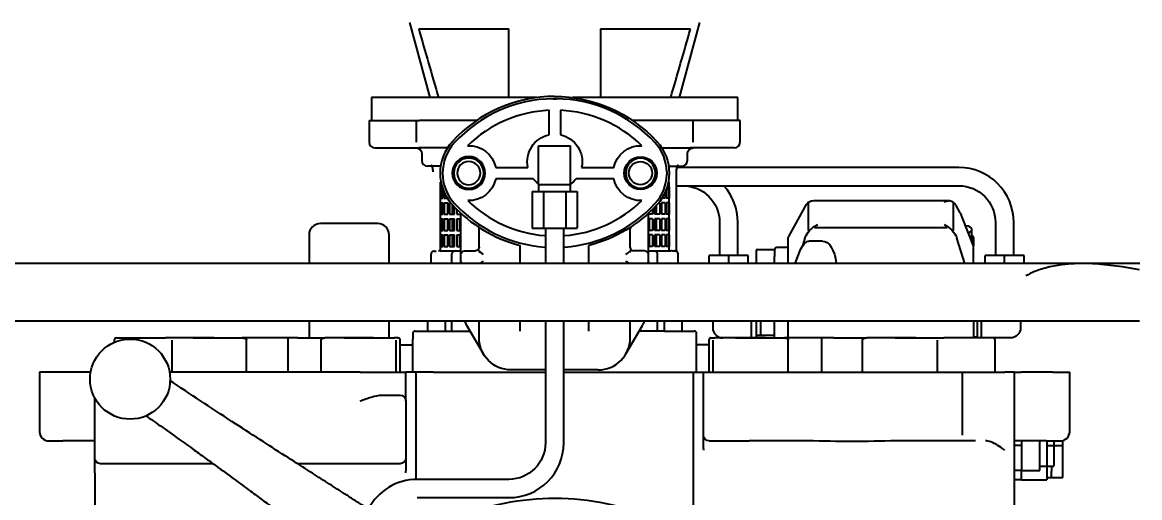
# Model space of a CAD drawing. Header units: millimetres. Extents: x -4 to 3776, y -4 to 4079.
# Drawn here: x 248.5 to 249.378, y 463.565 to 463.939 of the extents above; entities that cross this region are included whole.
import ezdxf
from ezdxf import colors
from ezdxf.entities.mleader import LeaderData, LeaderLine
from ezdxf.math import Vec2, Vec3

# ---------------------------------------------------------------- set-up
doc = ezdxf.new("R2010")
doc.units = ezdxf.units.MM
doc.layers.add('BK_kedu', color=255, linetype='Continuous')
doc.layers.add('EQUIPMENT', color=3, linetype='Continuous')
doc.styles.get("Standard").update_dxf_attribs({"font": 'arial.ttf'})

# ---------------------------------------------------------------- blocks, each defined once
blk = doc.blocks.new('fa dong ji')
at = {"layer": 'EQUIPMENT', "color": 3, "linetype": 'Continuous'}
for p, q in [((0.29988, 17.47943), (0.3159, 17.4204)), ((0.30714, 17.4744), (0.378, 17.4744)), ((0.45, 17.4744), (0.52086, 17.4744)), ((0.5121, 17.4204), (0.52812, 17.47942)), ((0.40003, 17.4204), (0.27, 17.4204)), ((0.27, 17.4204), (0.27, 17.4024)), ((0.41297, 17.4195), (0.41524, 17.4195)), ((0.558, 17.4204), (0.42796, 17.4204)), ((0.558, 17.4024), (0.558, 17.4204)), ((0.40961, 17.39113), (0.40961, 17.4104)), ((0.41861, 17.4104), (0.41861, 17.39113)), ((0.2682, 17.4024), (0.30396, 17.4024)), ((0.2682, 17.4024), (0.2682, 17.3853)), ((0.30396, 17.4024), (0.30736, 17.4024)), ((0.30533, 17.3853), (0.30533, 17.4024)), ((0.30736, 17.4024), (0.30775, 17.4024)), ((0.35269, 17.4024), (0.30775, 17.4024)), ((0.52025, 17.4024), (0.47531, 17.4024)), ((0.52064, 17.4024), (0.52025, 17.4024)), ((0.52404, 17.4024), (0.52064, 17.4024)), ((0.52267, 17.4024), (0.52267, 17.3853)), ((0.5598, 17.4024), (0.52404, 17.4024)), ((0.5598, 17.3853), (0.5598, 17.4024)), ((0.2727, 17.3808), (0.30736, 17.3808)), ((0.3258, 17.3808), (0.30736, 17.3808)), ((0.32976, 17.3808), (0.3258, 17.3808)), ((0.4014, 17.3745), (0.4014, 17.3826)), ((0.4014, 17.3826), (0.4266, 17.3826)), ((0.4266, 17.3745), (0.4266, 17.3826)), ((0.49824, 17.3808), (0.5022, 17.3808)), ((0.5022, 17.3808), (0.52064, 17.3808)), ((0.5553, 17.3808), (0.52064, 17.3808)), ((0.3096, 17.3763), (0.3096, 17.3709)), ((0.4014, 17.352), (0.4014, 17.3745)), ((0.4266, 17.352), (0.4266, 17.3745)), ((0.5184, 17.3709), (0.5184, 17.3763)), ((0.32401, 17.3664), (0.3141, 17.3664)), ((0.324, 17.3628), (0.32401, 17.3628)), ((0.36773, 17.3655), (0.39298, 17.3655)), ((0.43523, 17.3655), (0.46048, 17.3655)), ((0.50231, 17.36206), (0.50231, 17.35997)), ((0.50399, 17.3664), (0.5139, 17.3664)), ((0.50982, 17.29941), (0.50982, 17.3619)), ((0.58142, 17.3655), (0.51028, 17.3655)), ((0.60687, 17.3655), (0.58142, 17.3655)), ((0.73178, 17.3655), (0.60687, 17.3655)), ((0.324, 17.3538), (0.324, 17.3502)), ((0.39724, 17.3565), (0.36773, 17.3565)), ((0.4014, 17.352), (0.414, 17.352)), ((0.4014, 17.352), (0.4014, 17.3466)), ((0.414, 17.352), (0.4266, 17.352)), ((0.4266, 17.3466), (0.4266, 17.352)), ((0.46048, 17.3565), (0.43097, 17.3565)), ((0.504, 17.3502), (0.504, 17.3538)), ((0.50982, 17.3511), (0.58142, 17.3511)), ((0.58142, 17.3511), (0.60687, 17.3511)), ((0.60687, 17.3511), (0.73178, 17.3511)), ((0.324, 17.3502), (0.32434, 17.3502)), ((0.32401, 17.3502), (0.32401, 17.3412)), ((0.32434, 17.3412), (0.32434, 17.3502)), ((0.32471, 17.3502), (0.32471, 17.3412)), ((0.32629, 17.3412), (0.32629, 17.34814)), ((0.32716, 17.34602), (0.32716, 17.3412)), ((0.39633, 17.3466), (0.40517, 17.3466)), ((0.39633, 17.3466), (0.39633, 17.3178)), ((0.40517, 17.3466), (0.42283, 17.3466)), ((0.40517, 17.3466), (0.40517, 17.3178)), ((0.42283, 17.3466), (0.43167, 17.3466)), ((0.42283, 17.3466), (0.42283, 17.3178)), ((0.43167, 17.3466), (0.43167, 17.3178)), ((0.50084, 17.34602), (0.50084, 17.3412)), ((0.50171, 17.3412), (0.50171, 17.34814)), ((0.50329, 17.3502), (0.50329, 17.3412)), ((0.50366, 17.3412), (0.50366, 17.3502)), ((0.504, 17.3502), (0.50366, 17.3502)), ((0.50399, 17.3502), (0.50399, 17.3412)), ((0.324, 17.3412), (0.32434, 17.3412)), ((0.324, 17.3412), (0.324, 17.3376)), ((0.324, 17.3376), (0.32434, 17.3376)), ((0.32401, 17.3376), (0.32401, 17.3286)), ((0.32434, 17.3286), (0.32434, 17.3376)), ((0.32471, 17.3412), (0.32629, 17.3412)), ((0.32471, 17.3376), (0.32629, 17.3376)), ((0.32471, 17.3376), (0.32471, 17.3286)), ((0.32629, 17.3286), (0.32629, 17.3376)), ((0.32716, 17.3412), (0.32995, 17.3412)), ((0.32716, 17.3376), (0.32716, 17.3286)), ((0.32716, 17.3376), (0.32995, 17.3376)), ((0.32995, 17.3286), (0.32995, 17.3376)), ((0.33129, 17.3376), (0.33129, 17.3286)), ((0.33377, 17.3286), (0.33377, 17.33596)), ((0.33473, 17.3286), (0.33473, 17.33493)), ((0.33525, 17.3286), (0.33525, 17.33438)), ((0.49275, 17.3286), (0.49275, 17.33438)), ((0.49327, 17.3286), (0.49327, 17.33493)), ((0.49423, 17.3286), (0.49423, 17.33596)), ((0.49671, 17.3376), (0.49671, 17.3286)), ((0.50084, 17.3412), (0.49805, 17.3412)), ((0.50084, 17.3376), (0.49805, 17.3376)), ((0.49805, 17.3286), (0.49805, 17.3376)), ((0.49824, 17.3286), (0.49824, 17.3376)), ((0.50084, 17.3376), (0.50084, 17.3286)), ((0.50329, 17.3412), (0.50171, 17.3412)), ((0.50171, 17.3286), (0.50171, 17.3376)), ((0.50329, 17.3376), (0.50171, 17.3376)), ((0.50329, 17.3376), (0.50329, 17.3286)), ((0.504, 17.3412), (0.50366, 17.3412)), ((0.50366, 17.3286), (0.50366, 17.3376)), ((0.504, 17.3376), (0.50366, 17.3376)), ((0.50399, 17.3376), (0.50399, 17.3286)), ((0.504, 17.3376), (0.504, 17.3412)), ((0.6111, 17.33515), (0.59786, 17.31106)), ((0.6134, 17.33733), (0.6134, 17.31583)), ((0.72285, 17.33928), (0.6183, 17.33928)), ((0.72775, 17.31583), (0.72775, 17.33733)), ((0.73295, 17.32989), (0.73005, 17.33515)), ((0.324, 17.3286), (0.32434, 17.3286)), ((0.324, 17.3286), (0.324, 17.325)), ((0.324, 17.325), (0.32434, 17.325)), ((0.32401, 17.325), (0.32401, 17.316)), ((0.32434, 17.316), (0.32434, 17.325)), ((0.32471, 17.3286), (0.32629, 17.3286)), ((0.32471, 17.325), (0.32471, 17.316)), ((0.32471, 17.325), (0.32629, 17.325)), ((0.32629, 17.316), (0.32629, 17.325)), ((0.32716, 17.3286), (0.32995, 17.3286)), ((0.32716, 17.325), (0.32995, 17.325)), ((0.32716, 17.325), (0.32716, 17.316)), ((0.32995, 17.316), (0.32995, 17.325)), ((0.33129, 17.3286), (0.33525, 17.3286)), ((0.33129, 17.325), (0.33525, 17.325)), ((0.33129, 17.325), (0.33129, 17.316)), ((0.33377, 17.316), (0.33377, 17.325)), ((0.33473, 17.316), (0.33473, 17.325)), ((0.33525, 17.316), (0.33525, 17.325)), ((0.33703, 17.33256), (0.33703, 17.3286)), ((0.33703, 17.3286), (0.3406, 17.3286)), ((0.33703, 17.325), (0.33703, 17.316)), ((0.33703, 17.325), (0.3406, 17.325)), ((0.33935, 17.316), (0.33935, 17.325)), ((0.3402, 17.307), (0.3402, 17.32952)), ((0.49097, 17.3286), (0.4874, 17.3286)), ((0.49097, 17.325), (0.4874, 17.325)), ((0.4878, 17.307), (0.4878, 17.32952)), ((0.48865, 17.316), (0.48865, 17.325)), ((0.49097, 17.33256), (0.49097, 17.3286)), ((0.49097, 17.325), (0.49097, 17.316)), ((0.49671, 17.3286), (0.49275, 17.3286)), ((0.49671, 17.325), (0.49275, 17.325)), ((0.49275, 17.316), (0.49275, 17.325)), ((0.49327, 17.316), (0.49327, 17.325)), ((0.49423, 17.316), (0.49423, 17.325)), ((0.49671, 17.325), (0.49671, 17.316)), ((0.50084, 17.3286), (0.49805, 17.3286)), ((0.50084, 17.325), (0.49805, 17.325)), ((0.49805, 17.316), (0.49805, 17.325)), ((0.49824, 17.316), (0.49824, 17.325)), ((0.50084, 17.325), (0.50084, 17.316)), ((0.50329, 17.3286), (0.50171, 17.3286)), ((0.50329, 17.325), (0.50171, 17.325)), ((0.50171, 17.316), (0.50171, 17.325)), ((0.50329, 17.325), (0.50329, 17.316)), ((0.504, 17.3286), (0.50366, 17.3286)), ((0.50366, 17.316), (0.50366, 17.325)), ((0.504, 17.325), (0.50366, 17.325)), ((0.50399, 17.325), (0.50399, 17.316)), ((0.504, 17.325), (0.504, 17.3286)), ((0.74348, 17.30392), (0.73448, 17.32633)), ((0.27494, 17.3214), (0.22994, 17.3214)), ((0.324, 17.316), (0.32434, 17.316)), ((0.324, 17.316), (0.324, 17.3124)), ((0.32471, 17.316), (0.32629, 17.316)), ((0.32716, 17.316), (0.32995, 17.316)), ((0.33129, 17.316), (0.33525, 17.316)), ((0.33703, 17.316), (0.3406, 17.316)), ((0.3546, 17.30232), (0.3546, 17.31736)), ((0.39633, 17.3178), (0.40517, 17.3178)), ((0.40517, 17.3178), (0.42283, 17.3178)), ((0.4068, 17.3178), (0.4068, 17.2899)), ((0.4212, 17.2899), (0.4212, 17.3178)), ((0.42283, 17.3178), (0.43167, 17.3178)), ((0.4734, 17.30232), (0.4734, 17.31736)), ((0.49097, 17.316), (0.4874, 17.316)), ((0.49671, 17.316), (0.49275, 17.316)), ((0.50084, 17.316), (0.49805, 17.316)), ((0.50329, 17.316), (0.50171, 17.316)), ((0.504, 17.316), (0.50366, 17.316)), ((0.504, 17.3124), (0.504, 17.316)), ((0.54368, 17.3223), (0.54368, 17.2962)), ((0.55808, 17.2962), (0.55808, 17.3223)), ((0.72271, 17.31786), (0.61845, 17.31786)), ((0.74213, 17.30848), (0.74213, 17.31664)), ((0.76058, 17.3223), (0.76058, 17.2962)), ((0.77498, 17.2962), (0.77498, 17.3223)), ((0.22094, 17.3124), (0.22094, 17.2899)), ((0.28394, 17.2899), (0.28394, 17.3124)), ((0.324, 17.3124), (0.32434, 17.3124)), ((0.32401, 17.3124), (0.32401, 17.3034)), ((0.32434, 17.3034), (0.32434, 17.3124)), ((0.32471, 17.3124), (0.32471, 17.3034)), ((0.32471, 17.3124), (0.32629, 17.3124)), ((0.32629, 17.3034), (0.32629, 17.3124)), ((0.32716, 17.3124), (0.32716, 17.3034)), ((0.32716, 17.3124), (0.32995, 17.3124)), ((0.32995, 17.3034), (0.32995, 17.3124)), ((0.33129, 17.3124), (0.33129, 17.3034)), ((0.33129, 17.3124), (0.33525, 17.3124)), ((0.33377, 17.3034), (0.33377, 17.3124)), ((0.33473, 17.3034), (0.33473, 17.3124)), ((0.33525, 17.3034), (0.33525, 17.3124)), ((0.33703, 17.3124), (0.33703, 17.3034)), ((0.33703, 17.3124), (0.3406, 17.3124)), ((0.33935, 17.3034), (0.33935, 17.3124)), ((0.49097, 17.3124), (0.4874, 17.3124)), ((0.48865, 17.3034), (0.48865, 17.3124)), ((0.49097, 17.3124), (0.49097, 17.3034)), ((0.49671, 17.3124), (0.49275, 17.3124)), ((0.49275, 17.3034), (0.49275, 17.3124)), ((0.49327, 17.3034), (0.49327, 17.3124)), ((0.49423, 17.3034), (0.49423, 17.3124)), ((0.49671, 17.3124), (0.49671, 17.3034)), ((0.49805, 17.3034), (0.49805, 17.3124)), ((0.50084, 17.3124), (0.49805, 17.3124)), ((0.49824, 17.3034), (0.49824, 17.3124)), ((0.50084, 17.3124), (0.50084, 17.3034)), ((0.50171, 17.3034), (0.50171, 17.3124)), ((0.50329, 17.3124), (0.50171, 17.3124)), ((0.50329, 17.3124), (0.50329, 17.3034)), ((0.50366, 17.3034), (0.50366, 17.3124)), ((0.504, 17.3124), (0.50366, 17.3124)), ((0.50399, 17.3124), (0.50399, 17.3034)), ((0.59768, 17.2899), (0.59768, 17.31039)), ((0.61086, 17.30982), (0.60892, 17.30371)), ((0.62468, 17.30762), (0.61413, 17.30762)), ((0.7366, 17.2899), (0.7303, 17.30982)), ((0.74348, 17.31039), (0.74348, 17.30392)), ((0.324, 17.2998), (0.32296, 17.2998)), ((0.324, 17.3034), (0.32434, 17.3034)), ((0.324, 17.3034), (0.324, 17.2998)), ((0.324, 17.2998), (0.3402, 17.2998)), ((0.32471, 17.3034), (0.32629, 17.3034)), ((0.32716, 17.3034), (0.32995, 17.3034)), ((0.33129, 17.3034), (0.33525, 17.3034)), ((0.33703, 17.3034), (0.3406, 17.3034)), ((0.3402, 17.29692), (0.3402, 17.307)), ((0.34308, 17.2998), (0.34511, 17.2998)), ((0.34511, 17.2998), (0.35172, 17.2998)), ((0.387, 17.2899), (0.387, 17.3041)), ((0.441, 17.2899), (0.441, 17.3041)), ((0.48289, 17.2998), (0.47628, 17.2998)), ((0.48492, 17.2998), (0.48289, 17.2998)), ((0.49097, 17.3034), (0.4874, 17.3034)), ((0.4878, 17.29692), (0.4878, 17.307)), ((0.4878, 17.2998), (0.504, 17.2998)), ((0.49671, 17.3034), (0.49275, 17.3034)), ((0.50084, 17.3034), (0.49805, 17.3034)), ((0.50329, 17.3034), (0.50171, 17.3034)), ((0.504, 17.3034), (0.50366, 17.3034)), ((0.504, 17.2998), (0.504, 17.3034)), ((0.504, 17.2998), (0.50504, 17.2998)), ((0.57248, 17.3007), (0.57248, 17.2899)), ((0.58688, 17.3007), (0.57248, 17.3007)), ((0.58688, 17.3007), (0.58688, 17.29532)), ((0.59768, 17.3025), (0.58868, 17.3025)), ((0.60304, 17.2899), (0.60744, 17.30085)), ((0.74348, 17.2899), (0.74348, 17.30392)), ((0.31675, 17.29692), (0.31675, 17.2899)), ((0.333, 17.29692), (0.333, 17.2899)), ((0.3402, 17.29188), (0.3402, 17.29692)), ((0.3402, 17.29006), (0.3402, 17.29188)), ((0.35484, 17.29032), (0.35477, 17.2899)), ((0.47316, 17.29032), (0.47323, 17.2899)), ((0.4878, 17.29188), (0.4878, 17.29692)), ((0.4878, 17.29006), (0.4878, 17.29188)), ((0.495, 17.2899), (0.495, 17.29692)), ((0.51125, 17.2899), (0.51125, 17.29692)), ((0.55088, 17.2962), (0.53558, 17.2962)), ((0.53558, 17.2899), (0.53558, 17.2962)), ((0.56618, 17.2962), (0.55088, 17.2962)), ((0.55088, 17.2899), (0.55088, 17.2962)), ((0.56618, 17.2899), (0.56618, 17.2962)), ((0.58688, 17.2899), (0.58688, 17.29532)), ((0.76778, 17.2962), (0.75248, 17.2962)), ((0.75248, 17.2899), (0.75248, 17.2962)), ((0.78308, 17.2962), (0.76778, 17.2962)), ((0.76778, 17.2899), (0.76778, 17.2962)), ((0.78308, 17.2899), (0.78308, 17.2962)), ((0.87402, 17.2899), (0.79763, 17.2899)), ((0.22094, 17.24489), (0.22094, 17.23139)), ((0.28394, 17.23139), (0.28394, 17.2449)), ((0.3042, 17.2368), (0.3276, 17.2368)), ((0.31394, 17.2449), (0.31394, 17.2368)), ((0.3276, 17.2368), (0.34758, 17.2368)), ((0.32797, 17.2449), (0.32797, 17.2368)), ((0.333, 17.2449), (0.333, 17.2368)), ((0.35798, 17.2188), (0.34502, 17.24124)), ((0.3546, 17.23191), (0.3546, 17.2449)), ((0.387, 17.2368), (0.387, 17.2449)), ((0.4068, 17.2449), (0.4068, 17.20815)), ((0.4212, 17.20815), (0.4212, 17.2449)), ((0.441, 17.2368), (0.441, 17.2449)), ((0.47002, 17.2188), (0.48298, 17.24124)), ((0.4734, 17.23191), (0.4734, 17.2449)), ((0.5004, 17.2368), (0.48042, 17.2368)), ((0.495, 17.2368), (0.495, 17.2449)), ((0.50003, 17.2449), (0.50003, 17.2368)), ((0.5004, 17.2368), (0.5238, 17.2368)), ((0.51406, 17.2449), (0.51406, 17.2368)), ((0.53828, 17.2449), (0.53828, 17.2395)), ((0.56888, 17.244), (0.56888, 17.2449)), ((0.56888, 17.2314), (0.56888, 17.244)), ((0.57248, 17.24493), (0.57248, 17.2332)), ((0.57608, 17.2332), (0.57608, 17.24492)), ((0.58688, 17.2314), (0.58688, 17.2449)), ((0.74348, 17.2449), (0.74348, 17.2314)), ((0.74618, 17.2449), (0.74618, 17.2314)), ((0.74978, 17.244), (0.74978, 17.2449)), ((0.74978, 17.2314), (0.74978, 17.244)), ((0.78038, 17.2449), (0.78038, 17.2395)), ((0.79762, 17.2449), (0.874, 17.2449)), ((0.06767, 17.2296), (0.06767, 17.2279)), ((0.06947, 17.2314), (0.07748, 17.2314)), ((0.07748, 17.2314), (0.10809, 17.2314)), ((0.14626, 17.2314), (0.10809, 17.2314)), ((0.11296, 17.2296), (0.11296, 17.2044)), ((0.1299, 17.2314), (0.16842, 17.2314)), ((0.19433, 17.2314), (0.16842, 17.2314)), ((0.1718, 17.2044), (0.1718, 17.2296)), ((0.21206, 17.2314), (0.19433, 17.2314)), ((0.2041, 17.2314), (0.2041, 17.2044)), ((0.21206, 17.2314), (0.23319, 17.2314)), ((0.23043, 17.2044), (0.23043, 17.2296)), ((0.27171, 17.2314), (0.23319, 17.2314)), ((0.24847, 17.2314), (0.28806, 17.2314)), ((0.29081, 17.2314), (0.28806, 17.2314)), ((0.28927, 17.2296), (0.28927, 17.2044)), ((0.29081, 17.2314), (0.29087, 17.2314)), ((0.29267, 17.2044), (0.29267, 17.2296)), ((0.3024, 17.235), (0.3024, 17.2305)), ((0.3024, 17.2044), (0.3024, 17.2305)), ((0.3546, 17.2314), (0.3546, 17.23191)), ((0.4734, 17.2314), (0.4734, 17.23191)), ((0.5256, 17.2305), (0.5256, 17.235)), ((0.5256, 17.2044), (0.5256, 17.2305)), ((0.53533, 17.2296), (0.53533, 17.2044)), ((0.53719, 17.2314), (0.53713, 17.2314)), ((0.53719, 17.2314), (0.53994, 17.2314)), ((0.53873, 17.2044), (0.53873, 17.2296)), ((0.57953, 17.2314), (0.53994, 17.2314)), ((0.55629, 17.2314), (0.59481, 17.2314)), ((0.57248, 17.2332), (0.57248, 17.2314)), ((0.58688, 17.2332), (0.57248, 17.2332)), ((0.61594, 17.2314), (0.59481, 17.2314)), ((0.59757, 17.2044), (0.59757, 17.2296)), ((0.63367, 17.2314), (0.61594, 17.2314)), ((0.6239, 17.2314), (0.6239, 17.2044)), ((0.63367, 17.2314), (0.65958, 17.2314)), ((0.6562, 17.2044), (0.6562, 17.2296)), ((0.6981, 17.2314), (0.65958, 17.2314)), ((0.68174, 17.2314), (0.71991, 17.2314)), ((0.71504, 17.2044), (0.71504, 17.2296)), ((0.75052, 17.2314), (0.71991, 17.2314)), ((0.74348, 17.23216), (0.74618, 17.23216)), ((0.75853, 17.2314), (0.75052, 17.2314)), ((0.77228, 17.2314), (0.75853, 17.2314)), ((0.76033, 17.2044), (0.76033, 17.2296)), ((0.29267, 17.226), (0.30158, 17.226)), ((0.3024, 17.226), (0.30158, 17.226)), ((0.5256, 17.226), (0.52642, 17.226)), ((0.53533, 17.226), (0.52642, 17.226)), ((0.02218, 17.2044), (0.009, 17.2044)), ((0.009, 17.2044), (0.009, 17.1576)), ((0.0471, 17.2044), (0.02218, 17.2044)), ((0.04917, 17.2044), (0.0471, 17.2044)), ((0.11851, 17.2044), (0.11124, 17.2044)), ((0.261, 17.2044), (0.11851, 17.2044)), ((0.261, 17.2044), (0.297, 17.2044)), ((0.30173, 17.2044), (0.297, 17.2044)), ((0.297, 17.1819), (0.297, 17.2044)), ((0.31885, 17.2044), (0.30173, 17.2044)), ((0.30509, 17.1201), (0.30509, 17.2044)), ((0.31885, 17.2044), (0.4068, 17.2044)), ((0.4068, 17.2062), (0.3798, 17.2062)), ((0.4068, 17.20815), (0.4068, 17.17921)), ((0.4212, 17.17921), (0.4212, 17.20815)), ((0.4482, 17.2062), (0.4212, 17.2062)), ((0.4212, 17.2044), (0.50915, 17.2044)), ((0.50915, 17.2044), (0.52627, 17.2044)), ((0.52291, 17.2044), (0.52291, 17.07276)), ((0.52627, 17.2044), (0.531, 17.2044)), ((0.531, 17.2044), (0.567, 17.2044)), ((0.531, 17.1549), (0.531, 17.2044)), ((0.567, 17.2044), (0.70949, 17.2044)), ((0.70949, 17.2044), (0.74331, 17.2044)), ((0.73469, 17.1549), (0.73469, 17.2044)), ((0.74331, 17.2044), (0.76792, 17.2044)), ((0.77563, 17.2044), (0.76792, 17.2044)), ((0.77563, 17.2044), (0.7809, 17.2044)), ((0.77563, 17.1324), (0.77563, 17.2044)), ((0.80582, 17.2044), (0.7809, 17.2044)), ((0.80582, 17.2044), (0.819, 17.2044)), ((0.819, 17.1576), (0.819, 17.2044)), ((0.05237, 17.1819), (0.05237, 17.18424)), ((0.27843, 17.1864), (0.2925, 17.1864)), ((0.05237, 17.1369), (0.05237, 17.1819)), ((0.297, 17.1819), (0.297, 17.1369)), ((0.4068, 17.17921), (0.4068, 17.14895)), ((0.4212, 17.14895), (0.4212, 17.17921)), ((0.0162, 17.1504), (0.02727, 17.1504)), ((0.05219, 17.1504), (0.02727, 17.1504)), ((0.5355, 17.1504), (0.567, 17.1504)), ((0.61326, 17.1504), (0.567, 17.1504)), ((0.70949, 17.1504), (0.68239, 17.1504)), ((0.73909, 17.1504), (0.70949, 17.1504)), ((0.74489, 17.1504), (0.73909, 17.1504)), ((0.80073, 17.1504), (0.77581, 17.1504)), ((0.7812, 17.1504), (0.7812, 17.1468)), ((0.7956, 17.127), (0.7956, 17.1504)), ((0.80073, 17.1504), (0.8118, 17.1504)), ((0.801, 17.15027), (0.801, 17.1468)), ((0.8064, 17.1504), (0.8064, 17.1468)), ((0.8136, 17.1468), (0.8136, 17.15063)), ((0.7812, 17.1468), (0.77563, 17.1468)), ((0.7812, 17.1468), (0.7812, 17.1369)), ((0.801, 17.1468), (0.8064, 17.1468)), ((0.801, 17.1468), (0.801, 17.14333)), ((0.801, 17.14333), (0.801, 17.13407)), ((0.8064, 17.1468), (0.8064, 17.1306)), ((0.8064, 17.1468), (0.8136, 17.1468)), ((0.8136, 17.1216), (0.8136, 17.1468)), ((0.14561, 17.1324), (0.05687, 17.1324)), ((0.2925, 17.1324), (0.21474, 17.1324)), ((0.77563, 16.4574), (0.77563, 17.1324)), ((0.7812, 17.1369), (0.7812, 17.127)), ((0.801, 17.13407), (0.801, 17.1306)), ((0.05237, 17.1252), (0.05237, 16.45741)), ((0.7812, 17.127), (0.77563, 17.127)), ((0.7812, 17.1198), (0.7812, 17.127)), ((0.7812, 17.127), (0.7956, 17.127)), ((0.7956, 17.1306), (0.801, 17.1306)), ((0.801, 17.1306), (0.8064, 17.1306)), ((0.801, 17.1306), (0.801, 17.11985)), ((0.8046, 17.1306), (0.8046, 17.1267)), ((0.8046, 17.1216), (0.8046, 17.1267)), ((0.378, 17.12015), (0.306, 17.12015)), ((0.7812, 17.1198), (0.77563, 17.1198)), ((0.7812, 17.11985), (0.801, 17.11985)), ((0.801, 17.1216), (0.8046, 17.1216)), ((0.8046, 17.1216), (0.8136, 17.1216)), ((0.306, 17.10575), (0.378, 17.10575))]:
    blk.add_line(p, q, dxfattribs=at)
at = {"layer": 'EQUIPMENT', "color": 3, "linetype": 'Continuous', "extrusion": (0, 0, -1)}
for centre, radius in [((-0.3465, 17.361), 0.01297), ((-0.3465, 17.361), 0.01184), ((-0.3465, 17.361), 0.0091), ((-0.48161, 17.361), 0.0117)]:
    blk.add_circle(centre, radius, dxfattribs=at)
at = {"layer": 'EQUIPMENT', "color": 3, "linetype": 'Continuous'}
for centre, radius in [((0.48161, 17.361), 0.01283), ((0.4815, 17.361), 0.0091), ((0.0802, 17.199), 0.0315)]:
    blk.add_circle(centre, radius, dxfattribs=at)
for centre, radius, start, end in [((0.414, 17.3124), 0.1089, 90.00058, 137.54585), ((0.41411, 17.31241), 0.1071, 90.60818, 137.50697), ((0.41411, 17.31241), 0.1071, 42.4629, 89.39182), ((0.41411, 17.31241), 0.0981, 92.62917, 134.33458), ((0.41411, 17.31241), 0.0981, 45.66542, 87.37083), ((0.2727, 17.3853), 0.0045, 180, 270), ((0.36088, 17.361), 0.0369, 137.54585, 222.45415), ((0.36102, 17.36104), 0.0351, 137.50697, 222.46291), ((0.46722, 17.36101), 0.0351, 1.70022, 42.4629), ((0.5553, 17.3853), 0.0045, 270, 0), ((0.3141, 17.3709), 0.0045, 180, 270), ((0.5139, 17.3709), 0.0045, 270, 0), ((0.46722, 17.36101), 0.0351, 317.50697, 358.29978), ((0.73178, 17.3223), 0.0432, 0, 90), ((0.51488, 17.3223), 0.0432, 0, 41.81059), ((0.414, 17.4096), 0.1089, 222.45415, 255.64412), ((0.41413, 17.40965), 0.1071, 222.46291, 265.67824), ((0.41413, 17.40965), 0.0981, 225.71585, 265.29665), ((0.41413, 17.40965), 0.0981, 274.53439, 314.28622), ((0.41413, 17.40965), 0.1071, 274.15352, 317.50697), ((0.22994, 17.3124), 0.009, 90, 180), ((0.27494, 17.3124), 0.009, 0, 90), ((0.4752, 17.31736), 0.0018, 123.56245, 180), ((0.31963, 17.29692), 0.00288, 127.10011, 180), ((0.33588, 17.29692), 0.00288, 90, 180), ((0.47628, 17.30268), 0.00288, 180, 270), ((0.48492, 17.29692), 0.00288, 0, 90), ((0.49212, 17.29692), 0.00288, 0, 90), ((0.50837, 17.29692), 0.00288, 0, 52.92263), ((0.58868, 17.3007), 0.0018, 90, 180), ((0.34308, 17.29188), 0.00288, 180, 223.43378), ((0.3042, 17.235), 0.0018, 90, 180), ((0.4518, 17.25924), 0.036, 330, 336.19267), ((0.5238, 17.235), 0.0018, 0, 90), ((0.54638, 17.2395), 0.0081, 180, 270), ((0.06947, 17.2296), 0.0018, 90, 180), ((0.29087, 17.2296), 0.0018, 0, 90), ((0.4482, 17.2314), 0.0252, 270, 0), ((0.53713, 17.2296), 0.0018, 90, 180), ((0.75853, 17.2296), 0.0018, 0, 90), ((0.05687, 17.1819), 0.0045, 157.55633, 180), ((0.0162, 17.1576), 0.0072, 180, 270), ((0.378, 17.14895), 0.0432, 270, 0), ((0.8118, 17.1576), 0.0072, 270, 0), ((0.306, 17.07695), 0.0432, 90, 152.7989)]:
    blk.add_arc(centre, radius, start, end, dxfattribs=at)
at = {"layer": 'EQUIPMENT', "color": 3, "linetype": 'Continuous', "extrusion": (0, 0, -1)}
for centre, radius, start, end in [((-0.414, 17.3124), 0.1089, 90.00058, 137.54585), ((-0.41411, 17.37), 0.0216, 347.9753, 77.9753), ((-0.41411, 17.37), 0.0216, 102.0247, 192.0247), ((-0.3051, 17.3763), 0.0045, 90, 180), ((-0.34661, 17.361), 0.0216, 87.19536, 167.9753), ((-0.48161, 17.361), 0.0216, 12.0247, 92.80464), ((-0.46712, 17.361), 0.0369, 137.54585, 222.45415), ((-0.5229, 17.3763), 0.0045, 0, 90), ((-0.34661, 17.361), 0.0216, 192.0247, 272.57266), ((-0.41411, 17.37), 0.0216, 306.02786, 321.31781), ((-0.41411, 17.37), 0.0216, 218.68219, 234.65611), ((-0.48161, 17.361), 0.0216, 267.28481, 347.9753), ((-0.51488, 17.3223), 0.0288, 90, 180), ((-0.73178, 17.3223), 0.0288, 90, 180), ((-0.414, 17.4096), 0.1089, 222.45415, 255.64412), ((-0.3528, 17.31736), 0.0018, 123.56245, 180), ((-0.34308, 17.29692), 0.00288, 0, 90), ((-0.35172, 17.30268), 0.00288, 180, 270), ((-0.48492, 17.29188), 0.00288, 180, 223.43378), ((-0.3762, 17.25924), 0.036, 330, 336.19267), ((-0.77228, 17.2395), 0.0081, 180, 270), ((-0.3798, 17.2314), 0.0252, 270, 0), ((-0.2925, 17.1819), 0.0045, 90, 180), ((-0.378, 17.14895), 0.0288, 180, 270), ((-0.5355, 17.1549), 0.0045, 270, 0), ((-0.05687, 17.1369), 0.0045, 270, 0), ((-0.2925, 17.1369), 0.0045, 180, 270), ((-0.414, 16.9074), 0.198, 56.64011, 149.99762)]:
    blk.add_arc(centre, radius, start, end, dxfattribs=at)
at = {"layer": 'EQUIPMENT', "color": 3, "linetype": 'Continuous'}
for centre, major_axis, ratio, start_param, end_param in [((0.61504, 17.33298), (-0.00394, 0.00217), 0.78126, 0.000001, 0.233686), ((0.73448, 17.31664), (0.00765, 0), 0.422618, 0, 1.213637), ((0.73448, 17.31664), (0.00765, 0), 0.422618, 5.405797, 6.283185), ((0.73448, 17.30848), (0.00765, 0), 0.422618, 6.057973, 6.283185), ((0.73898, 17.31039), (-0.0045, 0), 0.422618, 3.141593, 3.936974), ((0.51263, 17.30023), (0.00283, 0.00056), 0.807891, 2.902437, 3.149389)]:
    blk.add_ellipse(centre, major_axis=major_axis, ratio=ratio, start_param=start_param, end_param=end_param, dxfattribs=at)
at = {"layer": 'EQUIPMENT', "color": 3, "linetype": 'Continuous', "extrusion": (0, 0, -1)}
for centre, major_axis, ratio, start_param, end_param in [((0.72019, 17.32848), (0.00911, 0.00911), 0.63707, 5.280014, 5.619332), ((0.73448, 17.3309), (-0.01069, 0.02727), 0.057463, 4.566781, 4.636301), ((0.62096, 17.31071), (0.00911, 0.00911), 0.63707, 4.251736, 5.279621), ((0.72019, 17.31071), (-0.00911, 0.00911), 0.63707, 1.003917, 2.03145), ((0.60218, 17.32159), (0.00445, 0.01136), 0.057463, 3.287203, 3.32862), ((0.61167, 17.29946), (0.00341, 0.00797), 0.512383, 4.668326, 6.067267), ((0.62096, 17.30544), (0, 0.01242), 0.869333, 5.072896, 5.255334), ((0.62468, 17.2861), (0, 0.02152), 0.50191, 0, 1.381638), ((0.72019, 17.30544), (0, 0.01242), 0.869333, 1.027851, 1.210289), ((0.32296, 17.29692), (0.00611, 0), 0.471385, 4.678195, 4.712391), ((0.50504, 17.29692), (-0.00611, 0), 0.471385, 1.570794, 1.60499), ((0.16842, 17.2296), (-0.00338, 0), 0.532089, 1.570796, 3.141593), ((0.23319, 17.2296), (-0.00276, 0), 0.652704, 0, 1.570796), ((0.59481, 17.2296), (-0.00276, 0), 0.652704, 1.570796, 3.141593), ((0.65958, 17.2296), (-0.00338, 0), 0.532089, 0, 1.570796)]:
    blk.add_ellipse(centre, major_axis=major_axis, ratio=ratio, start_param=start_param, end_param=end_param, dxfattribs=at)
at = {"layer": 'EQUIPMENT', "color": 3, "linetype": 'Continuous'}
for points, degree in [([(0.30714, 17.4744), (0.3123, 17.45639), (0.3175, 17.43839), (0.32274, 17.4204)], 3), ([(0.378, 17.4204), (0.378, 17.43839), (0.378, 17.45639), (0.378, 17.4744)], 3), ([(0.45, 17.4744), (0.45, 17.45639), (0.45, 17.43839), (0.45, 17.4204)], 3), ([(0.50526, 17.4204), (0.5105, 17.43839), (0.5157, 17.45639), (0.52086, 17.4744)], 3), ([(0.61211, 17.33659), (0.61153, 17.33592), (0.6111, 17.33515)], 2), ([(0.73005, 17.33515), (0.72963, 17.33592), (0.72904, 17.33659)], 2), ([(0.73297, 17.32987), (0.73326, 17.32932), (0.73351, 17.32877), (0.73373, 17.32821)], 3), ([(0.50868, 17.29958), (0.50765, 17.29963), (0.50654, 17.29978), (0.50525, 17.2998)], 3), ([(0.35555, 17.28991), (0.35613, 17.29047), (0.35694, 17.29118), (0.35798, 17.29188)], 3), ([(0.47245, 17.28991), (0.47187, 17.29047), (0.47106, 17.29118), (0.47002, 17.29188)], 3), ([(0.59768, 17.2314), (0.59768, 17.2359), (0.59768, 17.2404), (0.59768, 17.2449)], 3), ([(0.21474, 17.1324), (0.21383, 17.1324), (0.21292, 17.1324), (0.21201, 17.13239)], 3)]:
    blk.add_open_spline(points, degree=degree, dxfattribs=at)
for points, knots in [([(0.31705, 17.36723), (0.31705, 17.36723), (0.31711, 17.36715), (0.31735, 17.36669), (0.31774, 17.36563), (0.31807, 17.36399), (0.3182, 17.3626), (0.31818, 17.36192), (0.31818, 17.3619)], [0, 0, 0, 0, 0.111725, 0.29099, 0.501321, 0.747017, 0.994983, 1, 1, 1, 1]), ([(0.50984, 17.3619), (0.50983, 17.36204), (0.50981, 17.36282), (0.50997, 17.36426), (0.51033, 17.3659), (0.51076, 17.36694), (0.51094, 17.36721), (0.51095, 17.36723), (0.51095, 17.36722)], [0, 0, 0, 0, 0.050155, 0.286122, 0.529111, 0.782471, 0.970122, 1, 1, 1, 1]), ([(0.61875, 17.33909), (0.61793, 17.33923), (0.61613, 17.33922), (0.61376, 17.33817), (0.61253, 17.33706), (0.61211, 17.33659)], [0, 0, 0, 0, 0.335835, 0.761504, 1, 1, 1, 1]), ([(0.72904, 17.33659), (0.72834, 17.33735), (0.72679, 17.33856), (0.72435, 17.33932), (0.7229, 17.33922), (0.72241, 17.33913)], [0, 0, 0, 0, 0.386687, 0.794768, 1, 1, 1, 1]), ([(0.59786, 17.31106), (0.59785, 17.31105), (0.59785, 17.31103), (0.59775, 17.31084), (0.59769, 17.31066), (0.59768, 17.31047)], [0, 0, 0, 0, 0.057995, 0.057995, 1, 1, 1, 1]), ([(0.31819, 17.29965), (0.31819, 17.29966), (0.31819, 17.29966), (0.31809, 17.2994), (0.31798, 17.29931), (0.3179, 17.29925)], [0, 0, 0, 0, 0.136062, 0.495023, 1, 1, 1, 1]), ([(0.31916, 17.29975), (0.31908, 17.29973), (0.31901, 17.2997), (0.31884, 17.29963), (0.31875, 17.29957), (0.31867, 17.2995)], [0, 0, 0, 0, 0.408488, 0.408488, 1, 1, 1, 1]), ([(0.31916, 17.29975), (0.31941, 17.29976), (0.3197, 17.29975), (0.32027, 17.29973), (0.32054, 17.29972), (0.32083, 17.29968)], [0, 0, 0, 0, 0.561986, 0.561986, 1, 1, 1, 1]), ([(0.35798, 17.29692), (0.35648, 17.29794), (0.35542, 17.29899), (0.35468, 17.29978), (0.35457, 17.29993), (0.35463, 17.29954), (0.3547, 17.29931), (0.35479, 17.29876), (0.35482, 17.29863), (0.35484, 17.29848)], [0, 0, 0, 0, 0.551002, 0.551002, 0.826569, 0.826569, 0.964353, 0.964353, 1, 1, 1, 1]), ([(0.47002, 17.29692), (0.47152, 17.29794), (0.47258, 17.29899), (0.47332, 17.29978), (0.47343, 17.29993), (0.47337, 17.29954), (0.4733, 17.29931), (0.47321, 17.29876), (0.47318, 17.29863), (0.47316, 17.29848)], [0, 0, 0, 0, 0.551026, 0.551026, 0.826539, 0.826539, 0.964295, 0.964295, 1, 1, 1, 1]), ([(0.50933, 17.2995), (0.50921, 17.2996), (0.50907, 17.29968), (0.50878, 17.29977), (0.50862, 17.29979), (0.50845, 17.2998)], [0, 0, 0, 0, 0.53154, 0.53154, 1, 1, 1, 1]), ([(0.51011, 17.29923), (0.51006, 17.29926), (0.50994, 17.29934), (0.5098, 17.29973), (0.50981, 17.29966), (0.50981, 17.29966)], [0, 0, 0, 0, 0.307854, 0.953348, 1, 1, 1, 1]), ([(0.79765, 17.2899), (0.77786, 17.2899), (0.74022, 17.2899), (0.68665, 17.2899), (0.63886, 17.2899), (0.59685, 17.2899), (0.56062, 17.2899), (0.52441, 17.2899), (0.48594, 17.2899), (0.4429, 17.2899), (0.40041, 17.2899), (0.3586, 17.2899), (0.31769, 17.2899), (0.27627, 17.2899), (0.23461, 17.2899), (0.19389, 17.2899), (0.1495, 17.2899), (0.10025, 17.2899), (0.04385, 17.2899), (-0.01492, 17.2899), (-0.07494, 17.2899), (-0.12596, 17.2899), (-0.16791, 17.2899), (-0.20018, 17.2899), (-0.23105, 17.2899), (-0.25686, 17.2899), (-0.27982, 17.2899), (-0.30226, 17.2899), (-0.32949, 17.2899), (-0.36152, 17.2899), (-0.39366, 17.2899), (-0.41513, 17.2899), (-0.42431, 17.2899)], [0, 0, 0, 0, 0.048574, 0.092416, 0.131525, 0.165902, 0.195546, 0.220458, 0.254814, 0.289998, 0.326115, 0.359139, 0.392644, 0.426539, 0.460824, 0.494931, 0.526502, 0.569805, 0.615847, 0.664967, 0.714088, 0.763209, 0.790226, 0.817086, 0.842435, 0.866006, 0.880445, 0.898807, 0.921094, 0.947306, 0.977441, 1, 1, 1, 1]), ([(0.87397, 17.28487), (0.85056, 17.28922), (0.82369, 17.29306), (0.7938, 17.28461), (0.78894, 17.28281), (0.78455, 17.28016)], [0, 0, 0, 0, 0.836887, 0.836887, 1, 1, 1, 1]), ([(-0.42433, 17.2449), (-0.40922, 17.2449), (-0.37626, 17.2449), (-0.32737, 17.2449), (-0.27958, 17.2449), (-0.23757, 17.2449), (-0.20135, 17.2449), (-0.16513, 17.2449), (-0.12666, 17.2449), (-0.08362, 17.2449), (-0.04113, 17.2449), (0.00068, 17.2449), (0.04159, 17.2449), (0.083, 17.2449), (0.12467, 17.2449), (0.16539, 17.2449), (0.20978, 17.2449), (0.25903, 17.2449), (0.31543, 17.2449), (0.3742, 17.2449), (0.43422, 17.2449), (0.48524, 17.2449), (0.52719, 17.2449), (0.55946, 17.2449), (0.59033, 17.2449), (0.61614, 17.2449), (0.6391, 17.2449), (0.66154, 17.2449), (0.68877, 17.2449), (0.7208, 17.2449), (0.75763, 17.2449), (0.78377, 17.2449), (0.79765, 17.2449)], [0, 0, 0, 0, 0.037086, 0.080927, 0.120036, 0.154412, 0.184056, 0.208968, 0.243323, 0.278506, 0.314623, 0.347647, 0.381151, 0.415046, 0.44933, 0.483437, 0.515007, 0.558309, 0.604351, 0.653471, 0.702591, 0.751711, 0.778728, 0.805587, 0.830936, 0.854507, 0.868945, 0.887308, 0.909594, 0.935805, 0.965941, 1, 1, 1, 1]), ([(0.32625, 17.05818), (0.32321, 17.06025), (0.31485, 17.06591), (0.30163, 17.07464), (0.28661, 17.08447), (0.27329, 17.0931), (0.26215, 17.10027), (0.25351, 17.10582), (0.24446, 17.11162), (0.23341, 17.11869), (0.21868, 17.12809), (0.20147, 17.1391), (0.18143, 17.15198), (0.15916, 17.16639), (0.13548, 17.1819), (0.11933, 17.19267), (0.11134, 17.19803)], [0, 0, 0, 0, 0.044638, 0.121919, 0.188374, 0.25668, 0.307776, 0.342723, 0.375546, 0.431605, 0.493185, 0.575472, 0.666153, 0.767632, 0.883935, 1, 1, 1, 1]), ([(0.261, 17.1819), (0.26395, 17.18294), (0.2669, 17.18399), (0.27275, 17.1857), (0.27565, 17.1864), (0.27843, 17.1864)], [0, 0, 0, 0, 0.5, 0.5, 1, 1, 1, 1]), ([(0.09269, 17.17011), (0.09651, 17.16745), (0.10521, 17.16134), (0.11784, 17.15238), (0.12983, 17.14378), (0.13962, 17.1367), (0.15011, 17.12907), (0.16172, 17.12056), (0.17369, 17.11175), (0.18437, 17.10387), (0.19453, 17.09636), (0.20648, 17.08755), (0.22102, 17.07687), (0.23865, 17.06405), (0.25907, 17.04945), (0.27395, 17.03912), (0.28174, 17.03377)], [0, 0, 0, 0, 0.058867, 0.134969, 0.198562, 0.24964, 0.292219, 0.368238, 0.439464, 0.489765, 0.543535, 0.606109, 0.683846, 0.776748, 0.884804, 1, 1, 1, 1]), ([(0.531, 17.14623), (0.531, 17.14806), (0.531, 17.14933), (0.531, 17.15145), (0.531, 17.15227), (0.531, 17.15424), (0.531, 17.1549), (0.531, 17.1549)], [0, 0, 0, 0, 0.25, 0.25, 0.5, 0.5, 1, 1, 1, 1]), ([(0.68239, 17.1504), (0.6709, 17.1504), (0.65937, 17.14985), (0.6363, 17.14985), (0.62476, 17.1504), (0.61326, 17.1504)], [0, 0, 0, 0, 0.5, 0.5, 1, 1, 1, 1]), ([(0.76792, 17.1432), (0.76427, 17.14573), (0.76062, 17.14833), (0.7555, 17.15014), (0.7541, 17.15047), (0.75269, 17.1504)], [0, 0, 0, 0, 0.728025, 0.728025, 1, 1, 1, 1]), ([(0.5314, 17.1432), (0.5314, 17.14321), (0.5314, 17.14321), (0.53127, 17.14361), (0.53117, 17.14406), (0.53103, 17.14508), (0.531, 17.14566), (0.531, 17.14623)], [0, 0, 0, 0, 0.007038, 0.007038, 0.467795, 0.467795, 1, 1, 1, 1]), ([(0.05237, 17.1252), (0.05237, 17.12796), (0.05237, 17.13075), (0.05237, 17.13518), (0.05237, 17.1369), (0.05237, 17.1369)], [0, 0, 0, 0, 0.5, 0.5, 1, 1, 1, 1]), ([(0.297, 17.1369), (0.297, 17.1369), (0.297, 17.13624), (0.297, 17.13427), (0.297, 17.13345), (0.297, 17.13133), (0.297, 17.13004), (0.297, 17.12823)], [0, 0, 0, 0, 0.5, 0.5, 0.75, 0.75, 1, 1, 1, 1]), ([(0.297, 17.12823), (0.297, 17.12759), (0.29696, 17.12694), (0.2968, 17.12594), (0.29672, 17.12556), (0.2966, 17.12521), (0.2966, 17.12521), (0.2966, 17.1252)], [0, 0, 0, 0, 0.593248, 0.593248, 0.99294, 0.99294, 1, 1, 1, 1])]:
    blk.add_open_spline(points, degree=3, knots=knots, dxfattribs=at)

msp = doc.modelspace()

# ---------------------------------------------------------------- block references
at = {"color": 4, "lineweight": 25}
msp.add_blockref('fa dong ji', (248.5042, 446.45957), dxfattribs=at)

# ---------------------------------------------------------------- leaders
at = {"layer": 'BK_kedu'}
ml = msp.add_multileader_mtext('Standard', dxfattribs=at)
ml.set_content('', color=256)
ml.set_leader_properties()
ml.build(insert=Vec2(0, 0))
ml.multileader.update_dxf_attribs({"text_right_attachment_type": 6, "dogleg_length": 0.36, "arrow_head_size": 0.18})
ctx = ml.context
ctx.base_point, ctx.char_height, ctx.arrow_head_size, ctx.landing_gap_size, ctx.plane_origin = Vec3(3775.99859, 4079.32841), 0.18, 0.18, 0.09, Vec3(3774.63859, 4079.32841)
ctx.right_attachment = 6
notes = []
notes.append((ctx, [(0, (0, 0, 0), (0, 0), (1, 0), 1, [])]))
ctx.mtext.insert, ctx.mtext.flow_direction = Vec3(3776.08859, 4079.41841), 5
for ctx, leaders in notes:
    for number, flags, end, landing, length, lines in leaders:
        leader = LeaderData()
        leader.index, (leader.has_last_leader_line, leader.has_dogleg_vector, leader.attachment_direction) = number, flags
        leader.last_leader_point, leader.dogleg_vector, leader.dogleg_length = Vec3(end), Vec3(landing), length
        for number, points, colour, breaks in lines:
            line = LeaderLine()
            line.index, line.vertices, line.color, line.breaks = number, Vec3.list(points), colors.encode_raw_color(colour), breaks
            leader.lines.append(line)
        ctx.leaders.append(leader)

doc.saveas('drawing.dxf')
